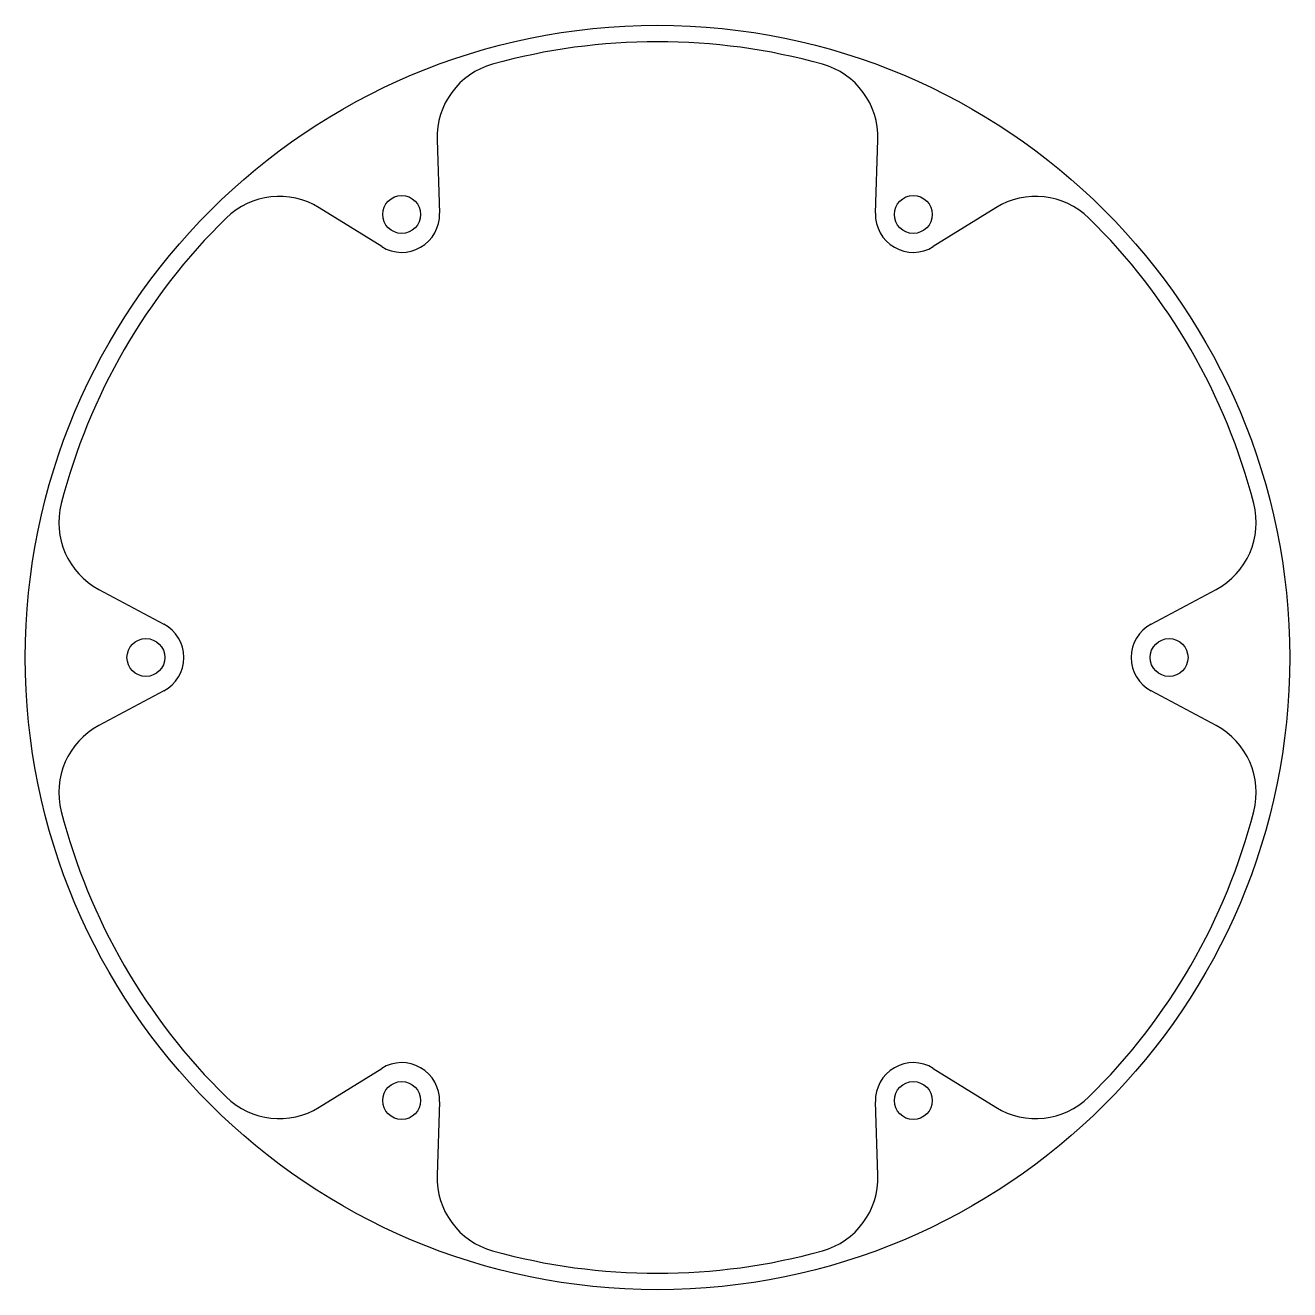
# Model space of a CAD drawing. Header units: metres. Extents: x -33.4 to 33.4, y -33.4 to 33.4.
import ezdxf

# ---------------------------------------------------------------- set-up
doc = ezdxf.new("R2010")
doc.units = ezdxf.units.M

msp = doc.modelspace()

# ---------------------------------------------------------------- linework, layer by layer
at = {"layer": 'PARAMETRIX'}
for p, q in [((-11.6285, 27.3282), (-11.5011, 23.4483)), ((11.5011, 23.4483), (11.6285, 27.3282)), ((-14.5563, 21.6844), (-17.8527, 23.7347)), ((17.8527, 23.7347), (14.5563, 21.6844)), ((-29.4812, 3.5935), (-26.0574, 1.7639)), ((26.0574, 1.7639), (29.4812, 3.5935)), ((-26.0574, -1.7639), (-29.4812, -3.5935)), ((29.4812, -3.5935), (26.0574, -1.7639)), ((-17.8527, -23.7347), (-14.5563, -21.6844)), ((14.5563, -21.6844), (17.8527, -23.7347)), ((-11.5011, -23.4483), (-11.6285, -27.3282)), ((11.6285, -27.3282), (11.5011, -23.4483))]:
    msp.add_line(p, q, dxfattribs=at)
for centre, radius in [((0, 0), 33.3665), ((-13.5, 23.3827), 1), ((13.5, 23.3827), 1), ((-27, 0), 1), ((27, 0), 1), ((-13.5, -23.3827), 1), ((13.5, -23.3827), 1)]:
    msp.add_circle(centre, radius, dxfattribs=at)
for centre, radius, start, end in [((0, 0), 32.5, 74.4701, 105.5299), ((-7.6306, 27.4595), 4, 105.5299, 181.8807), ((7.6306, 27.4595), 4, 358.1193, 74.4701), ((-19.9653, 20.3381), 4, 58.1193, 134.4701), ((19.9653, 20.3381), 4, 45.5299, 121.8807), ((-13.5, 23.3827), 2, 238.1193, 1.8807), ((13.5, 23.3827), 2, 178.1193, 301.8807), ((0, 0), 32.5, 134.4701, 165.5299), ((0, 0), 32.5, 14.4701, 45.5299), ((-27.5959, 7.1214), 4, 165.5299, 241.8807), ((27.5959, 7.1214), 4, 298.1193, 14.4701), ((-27, 0), 2, 298.1193, 61.8807), ((27, 0), 2, 118.1193, 241.8807), ((-27.5959, -7.1214), 4, 118.1193, 194.4701), ((27.5959, -7.1214), 4, 345.5299, 61.8807), ((0, 0), 32.5, 194.4701, 225.5299), ((0, 0), 32.5, 314.4701, 345.5299), ((-13.5, -23.3827), 2, 358.1193, 121.8807), ((13.5, -23.3827), 2, 58.1193, 181.8807), ((-19.9653, -20.3381), 4, 225.5299, 301.8807), ((19.9653, -20.3381), 4, 238.1193, 314.4701), ((-7.6306, -27.4595), 4, 178.1193, 254.4701), ((7.6306, -27.4595), 4, 285.5299, 1.8807), ((0, 0), 32.5, 254.4701, 285.5299)]:
    msp.add_arc(centre, radius, start, end, dxfattribs=at)

doc.saveas('drawing.dxf')
